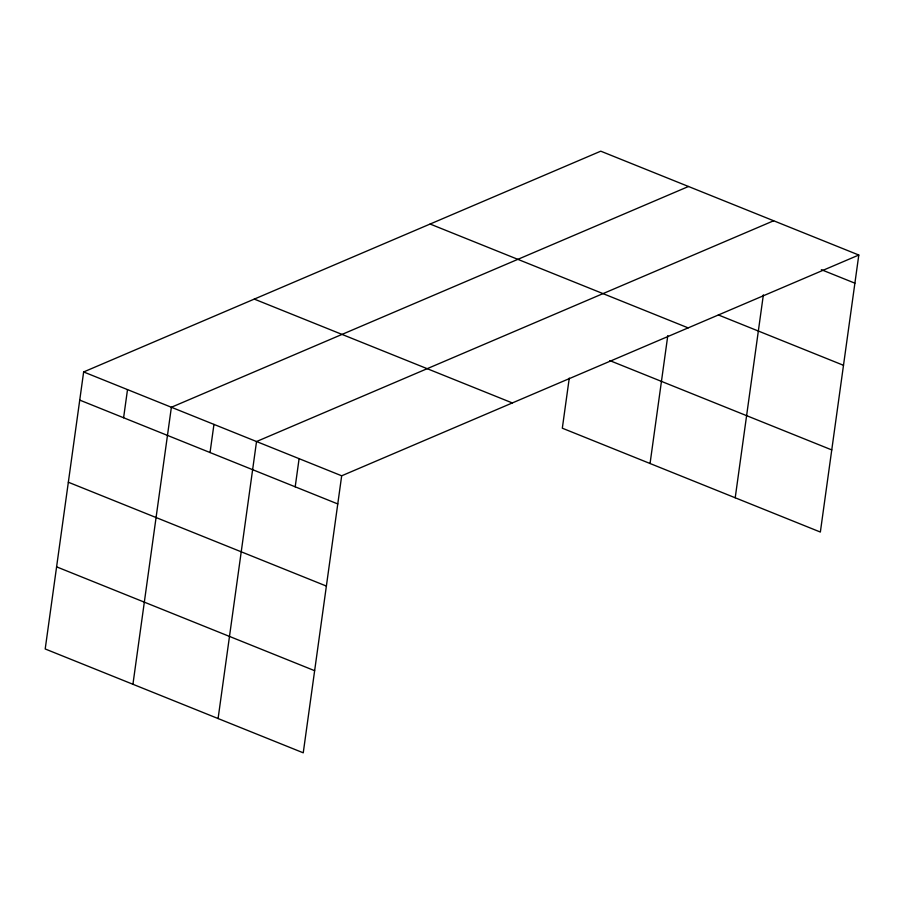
<?xml version="1.0" encoding="UTF-8"?>
<svg xmlns="http://www.w3.org/2000/svg" width="904" height="904" viewBox="0 0 904 904"><rect width="100%" height="100%" fill="white"/><g stroke="black" fill="none" stroke-linecap="round" stroke-linejoin="round"><path stroke-width="1.36" d="M858.8 255.03L600.753 151.183L83.643 371.951L45.2 648.97L303.247 752.817L341.678 475.798L858.8 255.03L820.357 532.049L562.322 428.202L569.271 378.087M123.599 417.761L127.509 389.613M132.933 684.271L171.376 407.263L688.486 186.495M210.044 452.542L213.954 424.394M218.09 718.544L256.533 441.536L773.643 220.768M295.201 486.815L299.1 458.667M650.055 463.503L667.796 335.61M735.212 497.776L763.36 294.851M821.352 269.686L854.89 283.178M718.352 314.942L843.5 365.306M430.112 224.034L688.147 327.881M609.838 360.617L831.759 449.921M254.284 299.1L512.331 402.947M83.643 371.951L341.678 475.798M79.733 400.099L337.78 503.946M68.342 482.227L326.378 586.074M56.59 566.842L314.637 670.689"/></g></svg>
